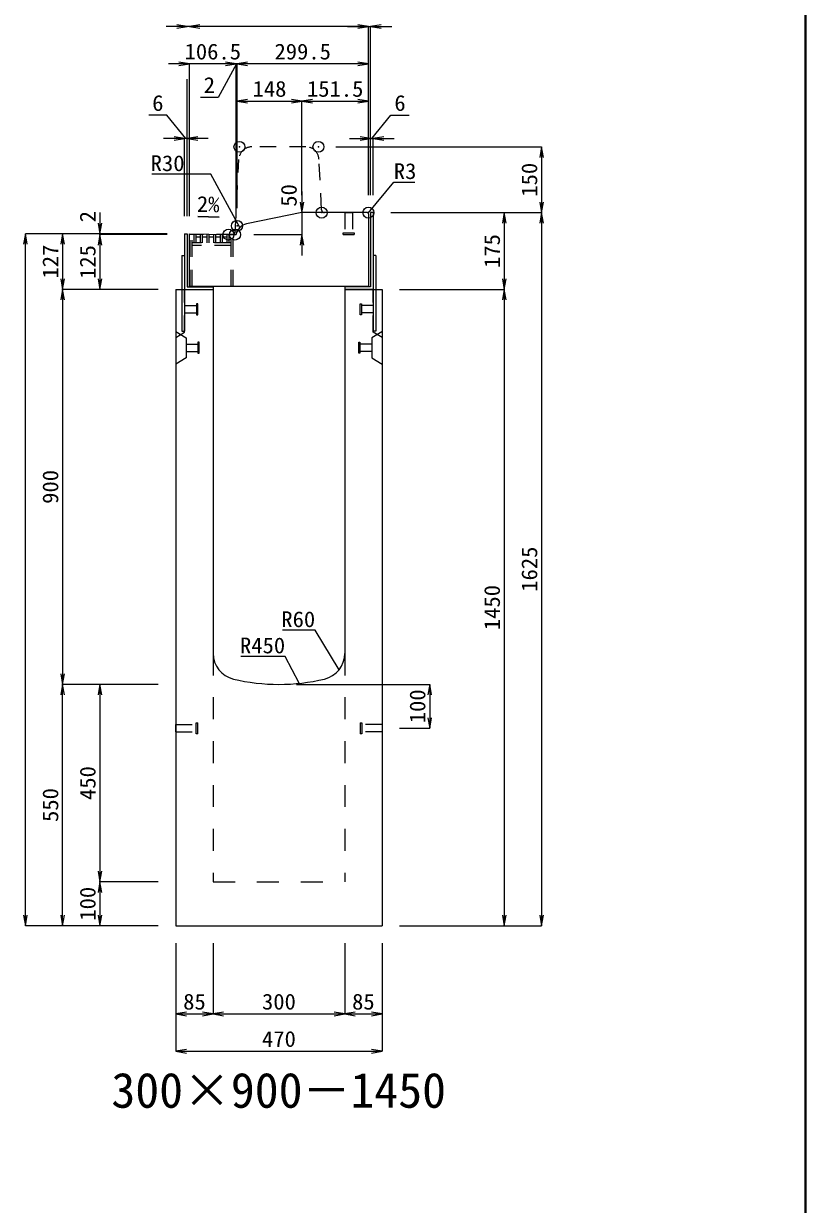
# Model space of a CAD drawing. Units: millimetres at full size. Extents: x -1809 to 57027, y -20349 to 17321.
# Drawn here: x 22818 to 24600, y -12731 to -10040 of the extents above; entities that cross this region are included whole.
import ezdxf
from ezdxf.enums import TextEntityAlignment as Align

# ---------------------------------------------------------------- set-up
doc = ezdxf.new("R2010")
doc.units = ezdxf.units.MM
doc.header["$LTSCALE"] = 50
doc.header["$PDMODE"] = 32
doc.header["$PDSIZE"] = 25
doc.linetypes.add('USER1', pattern=[2, 1, -1])
doc.linetypes.add('USER2', pattern=[1.35, 0.75, -0.6])
for name, color, linetype, lineweight in [('インサート', 3, 'USER2', 9), ('グレーチング', 7, 'USER2', 5), ('受枠', 3, 'Continuous', 5), ('図枠', 7, 'Continuous', 5), ('寸法線', 7, 'Continuous', 13), ('引出線', 4, 'Continuous', 13), ('本体', 2, 'Continuous', 13)]:
    doc.layers.add(name, color=color, linetype=linetype, lineweight=lineweight)
doc.layers.add('作業エリア', color=11, linetype='Continuous')
doc.layers.add('文字', color=7, linetype='Continuous')
doc.styles.add('ＭＳ 明朝', font='')
doc.styles.get('ＭＳ 明朝').set_extended_font_data('MS Mincho')

# ---------------------------------------------------------------- blocks, each defined once
blk = doc.blocks.new('open_arrow')
at = {"color": 0, "linetype": 'Continuous', "lineweight": -2}
blk.add_lwpolyline([(7.5, 1.25), (0, 0), (7.5, -1.25)], dxfattribs=at)

msp = doc.modelspace()

# ---------------------------------------------------------------- linework, layer by layer
at = {"layer": 'インサート'}
for p, q in [((23550.5, -10471.05), (23550.5, -10517.05)), ((23550.5, -10471.05), (23567.5, -10471.05)), ((23567.5, -10471.05), (23567.5, -10517.05)), ((23546.5, -10521.05), (23546.5, -10517.05)), ((23546.5, -10517.05), (23571.5, -10517.05)), ((23546.5, -10521.05), (23571.5, -10521.05)), ((23571.5, -10517.05), (23571.5, -10521.05)), ((23185, -10682.55), (23212, -10682.55)), ((23185, -10682.55), (23185, -10699.55)), ((23215, -10678.55), (23212, -10678.55)), ((23212, -10678.55), (23212, -10703.55)), ((23215, -10703.55), (23215, -10678.55)), ((23585, -10678.55), (23588, -10678.55)), ((23585, -10703.55), (23585, -10678.55)), ((23588, -10678.55), (23588, -10703.55)), ((23615, -10682.55), (23588, -10682.55)), ((23615, -10682.55), (23615, -10699.55)), ((23185, -10699.55), (23212, -10699.55)), ((23212, -10703.55), (23215, -10703.55)), ((23588, -10703.55), (23585, -10703.55)), ((23615, -10699.55), (23588, -10699.55)), ((23188.2, -10770.55), (23215.2, -10770.55)), ((23188.2, -10770.55), (23188.2, -10787.55)), ((23188.2, -10787.55), (23215.2, -10787.55)), ((23218.2, -10766.55), (23215.2, -10766.55)), ((23215.2, -10766.55), (23215.2, -10791.55)), ((23218.2, -10791.55), (23218.2, -10766.55)), ((23581.8, -10766.55), (23584.8, -10766.55)), ((23581.8, -10791.55), (23581.8, -10766.55)), ((23584.8, -10766.55), (23584.8, -10791.55)), ((23611.8, -10770.55), (23584.8, -10770.55)), ((23611.8, -10787.55), (23584.8, -10787.55)), ((23611.8, -10770.55), (23611.8, -10787.55)), ((23215.2, -10791.55), (23218.2, -10791.55)), ((23584.8, -10791.55), (23581.8, -10791.55)), ((23165, -11637.55), (23211, -11637.55)), ((23165, -11654.55), (23165, -11637.55)), ((23211, -11658.55), (23211, -11633.55)), ((23211, -11633.55), (23215, -11633.55)), ((23215, -11658.55), (23215, -11633.55)), ((23585, -11633.55), (23589, -11633.55)), ((23585, -11633.55), (23585, -11658.55)), ((23589, -11633.55), (23589, -11658.55)), ((23635, -11637.55), (23589, -11637.55)), ((23635, -11637.55), (23635, -11654.55)), ((23165, -11654.55), (23211, -11654.55)), ((23215, -11658.55), (23211, -11658.55)), ((23589, -11658.55), (23585, -11658.55)), ((23635, -11654.55), (23589, -11654.55))]:
    msp.add_line(p, q, dxfattribs=at)
at = {"layer": 'グレーチング'}
for p, q in [((23197.5, -10639.05), (23197.5, -10521.05)), ((23295.5, -10521.05), (23197.5, -10521.05)), ((23202, -10639.05), (23202, -10521.05)), ((23206.5, -10540.05), (23206.5, -10521.05)), ((23211, -10540.05), (23211, -10521.05)), ((23221.6, -10540.05), (23221.6, -10521.05)), ((23226.1, -10540.05), (23226.1, -10521.05)), ((23236.7, -10540.05), (23236.7, -10521.05)), ((23241.2, -10540.05), (23241.2, -10521.05)), ((23251.8, -10540.05), (23251.8, -10521.05)), ((23256.3, -10540.05), (23256.3, -10521.05)), ((23266.9, -10540.05), (23266.9, -10521.05)), ((23271.4, -10540.05), (23271.4, -10521.05)), ((23282, -10540.05), (23282, -10521.05)), ((23286.5, -10540.05), (23286.5, -10521.05)), ((23291, -10639.05), (23291, -10521.05)), ((23295.5, -10639.05), (23295.5, -10521.05)), ((23291, -10540.05), (23202, -10540.05)), ((23291, -10546.05), (23202, -10546.05)), ((23221.6, -10527.05), (23211, -10527.05)), ((23236.7, -10527.05), (23226.1, -10527.05)), ((23251.8, -10527.05), (23241.2, -10527.05)), ((23266.9, -10527.05), (23256.3, -10527.05)), ((23282, -10527.05), (23271.4, -10527.05))]:
    msp.add_line(p, q, dxfattribs=at)
at = {"layer": '作業エリア'}
for p in [(23310, -10321.05), (23490, -10321.05), (23497.5, -10471.05), (23604, -10471.05), (23304.5, -10501.05), (23285, -10521.05), (23300, -10521.05)]:
    msp.add_point(p, dxfattribs=at)
at = {"layer": '受枠'}
for p, q in [((23609, -10471.05), (23609, -10640.05)), ((23615, -10471.05), (23609, -10471.05)), ((23615, -10471.05), (23615, -10741.05)), ((23185, -10519.05), (23185, -10741.05)), ((23185, -10519.05), (23191, -10519.05)), ((23191, -10519.05), (23191, -10640.05)), ((23179, -10569.05), (23179, -10741.05)), ((23179, -10569.05), (23185, -10569.05)), ((23621, -10569.05), (23615, -10569.05)), ((23621, -10569.05), (23621, -10741.05)), ((23185, -10646.05), (23250, -10646.05)), ((23191, -10640.05), (23250, -10640.05)), ((23250, -10640.05), (23250, -10646.05)), ((23550, -10640.05), (23550, -10646.05)), ((23609, -10640.05), (23550, -10640.05)), ((23615, -10646.05), (23550, -10646.05)), ((23179, -10741.05), (23185, -10741.05)), ((23621, -10741.05), (23615, -10741.05))]:
    msp.add_line(p, q, dxfattribs=at)
at = {"layer": '図枠', "lineweight": 40}
msp.add_line((24600, -18146.05), (24600, -1526.05), dxfattribs=at)
at = {"layer": '寸法線'}
for p, q in [((23244, -10046.93), (23143, -10046.93)), ((23604, -10046.93), (23196, -10046.93)), ((23556, -10046.93), (23657, -10046.93)), ((23604, -10431.03), (23604, -10046.93)), ((23604, -10431.03), (23604, -10046.93)), ((23609, -10431.03), (23609, -10046.93)), ((23302.57, -10131.93), (23148, -10131.93)), ((23196, -10479.25), (23196, -10131.93)), ((23352.5, -10131.93), (23254.57, -10131.93)), ((23303.53, -10131.93), (23261.69, -10208.3)), ((23302.57, -10481.03), (23302.57, -10131.93)), ((23604, -10131.93), (23304.5, -10131.93)), ((23304.5, -10461.03), (23304.5, -10131.93)), ((23604, -10431.03), (23604, -10131.93)), ((23191, -10479.03), (23191, -10166.91)), ((23196, -10479.25), (23196, -10176.93)), ((23196, -10479.25), (23196, -10176.93)), ((23302.57, -10481.03), (23302.57, -10178.69)), ((23304.5, -10461.03), (23304.5, -10176.93)), ((23261.69, -10208.3), (23221.28, -10208.3)), ((23304.5, -10216.93), (23452.5, -10216.93)), ((23304.5, -10461.03), (23304.5, -10216.93)), ((23452.5, -10431.03), (23452.5, -10216.93)), ((23452.5, -10216.93), (23604, -10216.93)), ((23452.5, -10431.03), (23452.5, -10216.93)), ((23604, -10431.03), (23604, -10216.93)), ((23144.67, -10249.13), (23103.44, -10249.13)), ((23188, -10301.93), (23144.67, -10249.13)), ((23612, -10301.93), (23655.33, -10249.13)), ((23655.33, -10249.13), (23696.56, -10249.13)), ((23239, -10301.93), (23137, -10301.93)), ((23185, -10479.03), (23185, -10301.93)), ((23191, -10479.03), (23191, -10301.93)), ((23561, -10301.93), (23663, -10301.93)), ((23609, -10431.03), (23609, -10301.93)), ((23615, -10431.03), (23615, -10301.93)), ((23530.02, -10321.05), (23998.78, -10321.05)), ((23998.78, -10321.05), (23998.78, -10471.05)), ((23452.5, -10423.05), (23452.5, -10569.05)), ((22992.06, -10471.05), (22992.06, -10569.05)), ((23655.02, -10471.05), (23913.78, -10471.05)), ((23655.02, -10471.05), (23998.78, -10471.05)), ((23655.02, -10471.05), (23998.78, -10471.05)), ((23913.78, -10471.05), (23913.78, -10646.05)), ((23998.78, -10471.05), (23998.78, -12096.05)), ((22822.06, -12096.05), (22822.06, -10519.05)), ((23144.98, -10519.05), (22822.06, -10519.05)), ((22907.06, -10519.05), (22907.06, -10646.05)), ((23144.98, -10519.05), (22907.06, -10519.05)), ((23144.98, -10519.05), (22992.06, -10519.05)), ((23144.98, -10521.05), (22992.06, -10521.05)), ((22992.06, -10521.05), (22992.06, -10646.05)), ((23144.98, -10521.05), (22992.06, -10521.05)), ((23342.59, -10521.05), (23452.5, -10521.05)), ((23124.98, -10646.05), (22907.06, -10646.05)), ((22907.06, -10646.05), (22907.06, -11546.05)), ((23124.98, -10646.05), (22907.06, -10646.05)), ((23124.98, -10646.05), (22992.06, -10646.05)), ((23675.02, -10646.05), (23913.78, -10646.05)), ((23675.02, -10646.05), (23913.78, -10646.05)), ((23913.78, -10646.05), (23913.78, -12096.05)), ((23124.98, -11546.05), (22907.06, -11546.05)), ((22907.06, -12096.05), (22907.06, -11546.05)), ((23124.98, -11546.05), (22907.06, -11546.05)), ((22992.06, -11546.05), (22992.06, -11996.05)), ((23124.98, -11546.05), (22992.06, -11546.05)), ((23440.02, -11546.05), (23743.78, -11546.05)), ((23743.78, -11546.05), (23743.78, -11646.05)), ((23675.02, -11646.05), (23743.78, -11646.05)), ((23124.98, -11996.05), (22992.06, -11996.05)), ((22992.06, -11996.05), (22992.06, -12096.05)), ((23124.98, -11996.05), (22992.06, -11996.05)), ((23124.98, -12096.05), (22822.06, -12096.05)), ((23124.98, -12096.05), (22907.06, -12096.05)), ((23124.98, -12096.05), (22992.06, -12096.05)), ((23675.02, -12096.05), (23913.78, -12096.05)), ((23675.02, -12096.05), (23998.78, -12096.05)), ((23165, -12136.07), (23165, -12297.21)), ((23165, -12136.07), (23165, -12382.21)), ((23250, -12136.07), (23250, -12297.21)), ((23250, -12136.07), (23250, -12297.21)), ((23550, -12136.07), (23550, -12297.21)), ((23550, -12136.07), (23550, -12297.21)), ((23635, -12136.07), (23635, -12297.21)), ((23635, -12136.07), (23635, -12382.21)), ((23165, -12297.21), (23250, -12297.21)), ((23250, -12297.21), (23550, -12297.21)), ((23550, -12297.21), (23635, -12297.21)), ((23165, -12382.21), (23635, -12382.21))]:
    msp.add_line(p, q, dxfattribs=at)
at = {"layer": '引出線'}
for points in [[(23310.6, -10505.19), (23244.87, -10383.51), (23184.87, -10383.51), (23110.2, -10383.51)], [(23603.12, -10471.93), (23661.85, -10401.57), (23709.57, -10401.57)], [(23264, -10481.04), (23215.26, -10480.06), (23264, -10481.04)], [(23537.07, -11512.74), (23482.66, -11422.84), (23407.98, -11422.84)], [(23446.44, -11543.65), (23414.22, -11482.51), (23313.21, -11482.51)]]:
    msp.add_lwpolyline(points, dxfattribs=at)
at = {"layer": '本体', "linetype": 'USER2', "lineweight": 9}
for p, q in [((23461.46, -10321.05), (23338.54, -10321.05)), ((23300.33, -10514.4), (23308.57, -10349.56)), ((23497.17, -10464.4), (23491.43, -10349.56)), ((23185, -10743.05), (23185, -10646.05)), ((23615, -10743.05), (23615, -10646.05)), ((23165, -10755.55), (23185, -10743.05)), ((23635, -10755.55), (23615, -10743.05))]:
    msp.add_line(p, q, dxfattribs=at)
at = {"layer": '本体'}
for p, q in [((23452.5, -10471.05), (23326.19, -10496.66)), ((23601, -10471.05), (23452.5, -10471.05)), ((23604, -10474.05), (23604, -10639.05)), ((23196, -10639.05), (23196, -10519.27)), ((23196, -10519.27), (23285, -10521.05)), ((23285, -10521.05), (23302.57, -10521.05)), ((23165, -10646.05), (23165, -12096.05)), ((23165, -10646.05), (23250, -10646.05)), ((23604, -10639.05), (23196, -10639.05)), ((23250, -10646.05), (23250, -11475.53)), ((23550, -10646.05), (23550, -11475.53)), ((23550, -10646.05), (23635, -10646.05)), ((23635, -10646.05), (23635, -12096.05)), ((23165, -12096.05), (23635, -12096.05))]:
    msp.add_line(p, q, dxfattribs=at)
at = {"layer": '本体', "lineweight": 9}
for p, q in [((23165, -10742.05), (23188.2, -10756.55)), ((23188.2, -10756.55), (23188.2, -10801.55)), ((23634.58, -10742.31), (23611.8, -10756.55)), ((23611.8, -10756.55), (23611.8, -10801.55)), ((23188.2, -10801.55), (23165, -10816.05)), ((23611.8, -10801.55), (23635, -10816.05))]:
    msp.add_line(p, q, dxfattribs=at)
at = {"layer": '本体', "linetype": 'USER1', "lineweight": 15}
for p, q in [((23250, -11475.53), (23250, -11996.05)), ((23550, -11475.53), (23550, -11996.05)), ((23250, -11996.05), (23550, -11996.05))]:
    msp.add_line(p, q, dxfattribs=at)
at = {"layer": '本体', "linetype": 'USER2', "lineweight": 9}
for centre, radius, start, end in [((23338.54, -10351.05), 30, 90, 177.13759), ((23461.46, -10351.05), 30, 2.86241, 90), ((23504.16, -10464.05), 7, 182.86241, 270), ((23293.34, -10514.05), 7, 270, 357.13759)]:
    msp.add_arc(centre, radius, start, end, dxfattribs=at)
at = {"layer": '本体'}
for centre, radius, start, end in [((23601, -10474.05), 3, 0, 90), ((23332.15, -10526.06), 30, 101.45875, 170.39512), ((23310, -11475.53), 60, 180, 256.65764), ((23490, -11475.53), 60, 283.34236, 0), ((23400, -11096.05), 450, 256.65764, 283.34236)]:
    msp.add_arc(centre, radius, start, end, dxfattribs=at)

# ---------------------------------------------------------------- block references
at = {"layer": '寸法線', "xscale": 3.2, "yscale": 3.2}
for p, rotation in [((23191, -10046.93), 180), ((23604, -10046.93), 180), ((23604, -10046.93), 180), ((23196, -10131.93), 180), ((23302.57, -10131.93), 180), ((23302.57, -10131.93), 180), ((23604, -10131.93), 180), ((23452.5, -10216.93), 180), ((23604, -10216.93), 180), ((23185, -10301.93), 180), ((23609, -10301.93), 180), ((23998.78, -10321.05), 270), ((23452.5, -10471.05), 90), ((23998.78, -10471.05), 90), ((23913.78, -10471.05), 270), ((23998.78, -10471.05), 270), ((22822.06, -10519.05), 270), ((22907.06, -10519.05), 270), ((22992.06, -10519.05), 90), ((22992.06, -10521.05), 270), ((22992.06, -10521.05), 270), ((23452.5, -10521.05), 270), ((22907.06, -10646.05), 90), ((22992.06, -10646.05), 90), ((23913.78, -10646.05), 90), ((22907.06, -10646.05), 270), ((23913.78, -10646.05), 270), ((22907.06, -11546.05), 90), ((22907.06, -11546.05), 270), ((22992.06, -11546.05), 270), ((23743.78, -11546.05), 270), ((23743.78, -11646.05), 90), ((22992.06, -11996.05), 90), ((22992.06, -11996.05), 270), ((22822.06, -12096.05), 90), ((22907.06, -12096.05), 90), ((22992.06, -12096.05), 90), ((23913.78, -12096.05), 90), ((23998.78, -12096.05), 90), ((23250, -12297.21), 180), ((23550, -12297.21), 180), ((23635, -12297.21), 180), ((23635, -12382.21), 180)]:
    msp.add_blockref('open_arrow', p, dxfattribs=dict(at, rotation=rotation))
for p in [(23196, -10046.93), (23196, -10046.93), (23609, -10046.93), (23304.5, -10131.93), (23304.5, -10131.93), (23304.5, -10216.93), (23452.5, -10216.93), (23191, -10301.93), (23615, -10301.93), (23165, -12297.21), (23250, -12297.21), (23550, -12297.21), (23165, -12382.21)]:
    msp.add_blockref('open_arrow', p, dxfattribs=at)
at = {"layer": '引出線', "xscale": 0.0533, "yscale": 0.0533}
for p, rotation in [((23264, -10481.04), 178.9), ((23603.12, -10471.93), 50.2), ((23310.6, -10505.19), 118.4), ((23537.07, -11512.74), 121.2), ((23446.44, -11543.65), 117.8)]:
    msp.add_blockref('open_arrow', p, dxfattribs=dict(at, rotation=rotation))

# ---------------------------------------------------------------- texts
at = {"layer": '寸法線', "style": 'ＭＳ 明朝', "width": 1.05}
for s, p in [('106.5', (23249.28, -10103.91)), ('299.5', (23454.25, -10103.91)), ('2', (23241.48, -10180.28)), ('148', (23378.5, -10188.91)), ('151.5', (23528.25, -10188.91)), ('6', (23124.05, -10221.11)), ('6', (23675.95, -10221.11)), ('85', (23207.5, -12269.19)), ('300', (23400, -12269.19)), ('85', (23592.5, -12269.19)), ('470', (23400, -12354.19))]:
    msp.add_text(s, height=36.03, dxfattribs=at).set_placement(p, align=Align.MIDDLE_CENTER)
for s, p in [('150', (23970.76, -10396.05)), ('50', (23422.5, -10431.79)), ('2', (22964.06, -10480.2)), ('127', (22879.04, -10582.55)), ('125', (22964.04, -10583.55)), ('175', (23885.76, -10558.55)), ('900', (22879.04, -11096.05)), ('1625', (23970.76, -11283.55)), ('1450', (23885.76, -11371.05)), ('100', (23715.76, -11596.05)), ('450', (22964.04, -11771.05)), ('550', (22879.04, -11821.05)), ('100', (22964.04, -12046.05))]:
    msp.add_text(s, height=36.03, rotation=90, dxfattribs=at).set_placement(p, align=Align.MIDDLE_CENTER)
at = {"layer": '引出線', "style": 'ＭＳ 明朝', "width": 1.05}
for s, p in [('R30', (23184.87, -10340.31)), ('R60', (23482.66, -11379.64)), ('R450', (23414.22, -11439.31))]:
    msp.add_text(s, height=36.03, dxfattribs=at).set_placement(p, align=Align.TOP_RIGHT)
msp.add_text('R3', height=36.03, dxfattribs=at).set_placement((23661.85, -10358.37), align=Align.TOP_LEFT)
msp.add_text('2%', height=36.03, rotation=358.854, dxfattribs=at).set_placement((23264.94, -10434.14), align=Align.TOP_RIGHT)
at = {"layer": '文字', "style": 'ＭＳ 明朝'}
msp.add_text('300×900－1450', height=80.06, dxfattribs=at).set_placement((23399.52, -12471.03), align=Align.MIDDLE_CENTER)

doc.saveas('drawing.dxf')
